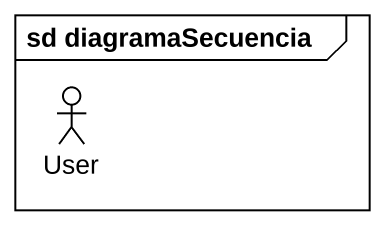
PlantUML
@startuml
mainframe sd diagramaSecuencia
actor User
@enduml
